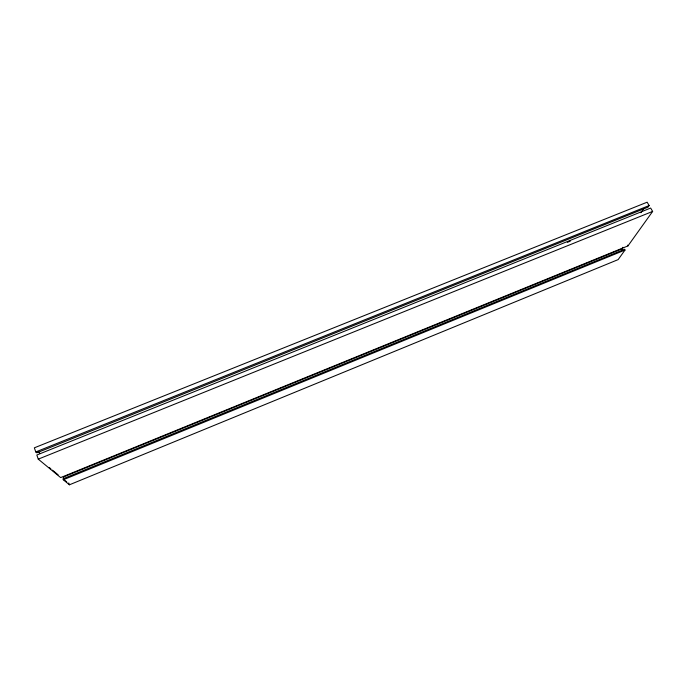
<?xml version="1.0" encoding="UTF-8"?>
<svg xmlns="http://www.w3.org/2000/svg" width="687" height="687" viewBox="0 0 687 687"><rect width="100%" height="100%" fill="white"/><g stroke="black" fill="none" stroke-linecap="round" stroke-linejoin="round"><path stroke-width="1.03" d="M640.919 212.73L643.71 208.693M649.146 205.55L648.013 207.165L36.832 452.827L35.767 451.934L34.35 447.821L647.137 202.201L649.146 205.55L35.767 451.934M63.917 478.933L63.256 477.044L621.778 248.909L622.929 247.268M625.007 250.042L618.163 259.6L69.421 484.799L63.307 479.766L62.972 478.822L624.552 249.261L625.007 250.042L63.307 479.766M627.944 245.929L652.65 211.416L650.641 208.049L36.832 455.009L38.257 459.148L60.662 477.594L627.944 245.929L627.489 245.147M38.257 459.148L652.65 211.416M567.299 242.365L570.279 241.163M49.206 467.452L50.829 468.792M52.444 470.131L58.112 474.803M65.11 480.582L66.682 481.888M38.008 451.651L40.258 453.566M621.778 248.909L622.68 250.472M68.769 482.952L69.421 484.799"/></g></svg>
